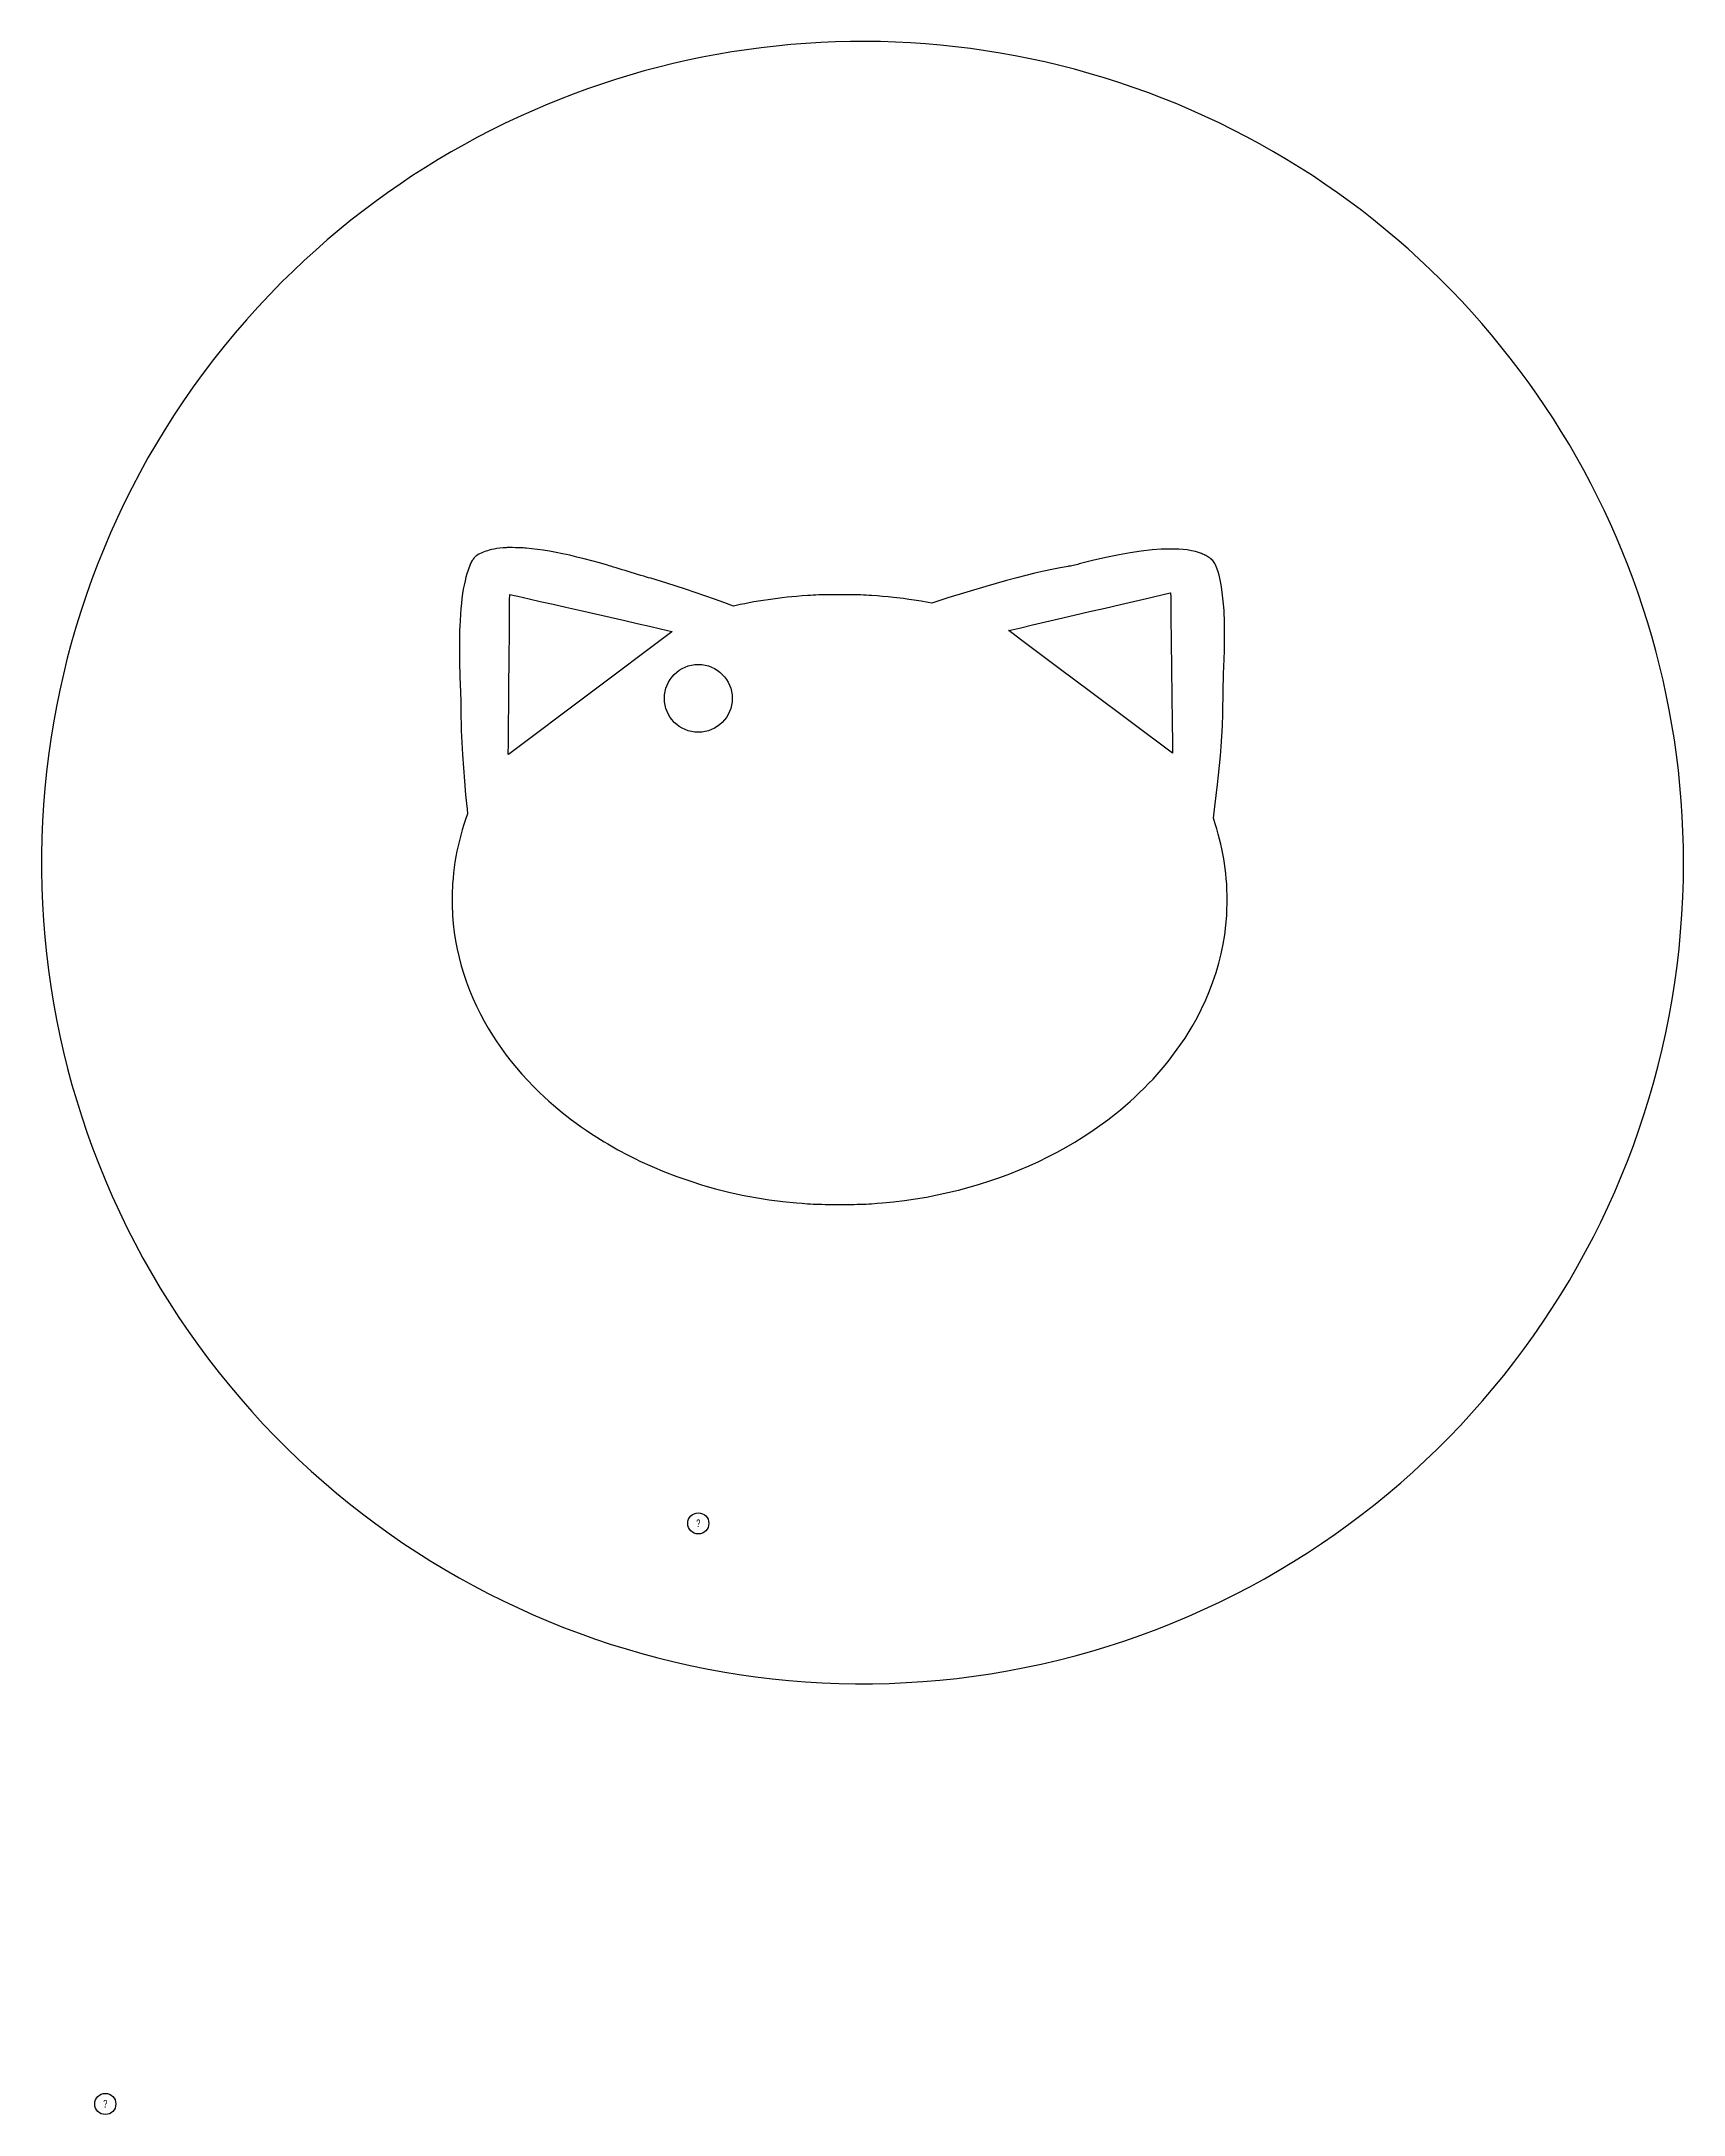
# Model space of a CAD drawing. Header units: inches. Extents: x -12 to 18, y -10.9 to 27.
import ezdxf

# ---------------------------------------------------------------- set-up
doc = ezdxf.new("R2010")
doc.units = ezdxf.units.IN
doc.header["$MEASUREMENT"] = 0
for name, color, linetype in [('LAYER_1', 1, 'Continuous'), ('LAYER_2', 30, 'Continuous'), ('LAYER_3', 2, 'Continuous')]:
    doc.layers.add(name, color=color, linetype=linetype)
doc.styles.add('SLDTEXTSTYLE0', font='TXT', dxfattribs={"width": 0.75})

# ---------------------------------------------------------------- blocks, each defined once
blk = doc.blocks.new('SW_NOTE_0')
at = {"layer": 'LAYER_3', "color": 0}
blk.add_circle((0.054, 0.105), 0.193, dxfattribs=at)
at = {"layer": 'LAYER_3', "color": 0, "insert": (0.054, 0.178), "char_height": 0.138, "attachment_point": 2, "style": 'SLDTEXTSTYLE0'}
blk.add_mtext('?', dxfattribs=at)
blk = doc.blocks.new('SW_NOTE_0_1')
at = {"layer": 'LAYER_3', "color": 0}
blk.add_circle((0.054, 0.105), 0.193, dxfattribs=at)
at = {"layer": 'LAYER_3', "color": 0, "insert": (0.054, 0.178), "char_height": 0.138, "attachment_point": 2, "style": 'SLDTEXTSTYLE0'}
blk.add_mtext('?', dxfattribs=at)

msp = doc.modelspace()

# ---------------------------------------------------------------- linework, layer by layer
at = {"layer": 'LAYER_1'}
msp.add_circle((0, 15), 0.62, dxfattribs=at)
at = {"layer": 'LAYER_2'}
for start, end in [(0, 135), (135, 0)]:
    msp.add_arc((3, 12), 15, start, end, dxfattribs=at)
at = {"layer": 'LAYER_3'}
for p, q in [((-4.169, 17.443), (-4.182, 17.409)), ((-4.16, 17.462), (-4.169, 17.443)), ((-4.151, 17.481), (-4.16, 17.462)), ((-4.142, 17.499), (-4.151, 17.481)), ((-4.131, 17.517), (-4.142, 17.499)), ((-4.122, 17.531), (-4.131, 17.517)), ((-4.112, 17.545), (-4.122, 17.531)), ((-4.102, 17.559), (-4.112, 17.545)), ((-4.091, 17.572), (-4.102, 17.559)), ((-4.083, 17.58), (-4.091, 17.572)), ((-4.074, 17.589), (-4.083, 17.58)), ((-4.065, 17.597), (-4.074, 17.589)), ((-4.055, 17.604), (-4.065, 17.597)), ((-4.045, 17.611), (-4.055, 17.604)), ((-4.02, 17.626), (-4.045, 17.611)), ((-3.995, 17.64), (-4.02, 17.626)), ((-3.969, 17.654), (-3.995, 17.64)), ((-3.942, 17.666), (-3.969, 17.654)), ((-3.913, 17.677), (-3.942, 17.666)), ((-3.883, 17.688), (-3.913, 17.677)), ((-3.853, 17.698), (-3.883, 17.688)), ((-3.823, 17.706), (-3.853, 17.698)), ((-3.776, 17.718), (-3.823, 17.706)), ((-3.729, 17.727), (-3.776, 17.718)), ((-3.681, 17.735), (-3.729, 17.727)), ((-3.624, 17.742), (-3.681, 17.735)), ((-3.566, 17.748), (-3.624, 17.742)), ((-3.509, 17.753), (-3.566, 17.748)), ((-3.491, 17.754), (-3.509, 17.753)), ((-3.473, 17.755), (-3.491, 17.754)), ((-3.455, 17.755), (-3.473, 17.755)), ((-3.446, 17.755), (-3.455, 17.755)), ((-3.397, 17.754), (-3.446, 17.755)), ((-3.34, 17.752), (-3.397, 17.754)), ((-3.282, 17.751), (-3.34, 17.752)), ((-3.224, 17.749), (-3.282, 17.751)), ((-3.198, 17.747), (-3.224, 17.749)), ((-3.171, 17.746), (-3.198, 17.747)), ((-3.145, 17.744), (-3.171, 17.746)), ((-3.041, 17.734), (-3.145, 17.744)), ((-2.938, 17.722), (-3.041, 17.734)), ((-2.835, 17.707), (-2.938, 17.722)), ((-2.717, 17.687), (-2.835, 17.707)), ((-2.598, 17.665), (-2.717, 17.687)), ((-2.48, 17.642), (-2.598, 17.665)), ((-2.349, 17.613), (-2.48, 17.642)), ((-2.217, 17.582), (-2.349, 17.613)), ((-2.087, 17.55), (-2.217, 17.582)), ((-1.944, 17.512), (-2.087, 17.55)), ((-1.802, 17.473), (-1.944, 17.512)), ((-1.66, 17.432), (-1.802, 17.473)), ((-1.628, 17.423), (-1.66, 17.432)), ((-1.597, 17.414), (-1.628, 17.423)), ((6.824, 17.424), (6.798, 17.418)), ((6.85, 17.429), (6.824, 17.424)), ((6.878, 17.436), (6.85, 17.429)), ((6.905, 17.442), (6.878, 17.436)), ((6.931, 17.448), (6.905, 17.442)), ((6.956, 17.455), (6.931, 17.448)), ((7.2, 17.516), (6.956, 17.455)), ((7.446, 17.572), (7.2, 17.516)), ((7.692, 17.624), (7.446, 17.572)), ((7.892, 17.661), (7.692, 17.624)), ((8.093, 17.69), (7.892, 17.661)), ((8.295, 17.713), (8.093, 17.69)), ((8.457, 17.724), (8.295, 17.713)), ((8.62, 17.728), (8.457, 17.724)), ((8.627, 17.728), (8.62, 17.728)), ((8.782, 17.725), (8.627, 17.728)), ((8.858, 17.72), (8.782, 17.725)), ((8.934, 17.711), (8.858, 17.72)), ((9.008, 17.698), (8.934, 17.711)), ((9.082, 17.68), (9.008, 17.698)), ((9.155, 17.659), (9.082, 17.68)), ((9.174, 17.652), (9.155, 17.659)), ((9.193, 17.645), (9.174, 17.652)), ((9.212, 17.637), (9.193, 17.645)), ((9.233, 17.628), (9.212, 17.637)), ((9.253, 17.618), (9.233, 17.628)), ((9.273, 17.608), (9.253, 17.618)), ((9.292, 17.598), (9.273, 17.608)), ((9.311, 17.587), (9.292, 17.598)), ((9.33, 17.576), (9.311, 17.587)), ((9.34, 17.57), (9.33, 17.576)), ((9.349, 17.563), (9.34, 17.57)), ((9.359, 17.556), (9.349, 17.563)), ((9.368, 17.549), (9.359, 17.556)), ((9.385, 17.533), (9.368, 17.549)), ((9.4, 17.517), (9.385, 17.533)), ((9.414, 17.499), (9.4, 17.517)), ((9.427, 17.48), (9.414, 17.499)), ((9.438, 17.461), (9.427, 17.48)), ((9.448, 17.441), (9.438, 17.461)), ((9.473, 17.378), (9.448, 17.441)), ((-4.278, 17.07), (-4.293, 16.992)), ((-4.262, 17.146), (-4.278, 17.07)), ((-4.246, 17.212), (-4.262, 17.146)), ((-4.228, 17.277), (-4.246, 17.212)), ((-4.207, 17.342), (-4.228, 17.277)), ((-4.195, 17.376), (-4.207, 17.342)), ((-4.182, 17.409), (-4.195, 17.376)), ((-1.548, 17.399), (-1.597, 17.414)), ((-1.499, 17.384), (-1.548, 17.399)), ((-1.444, 17.367), (-1.499, 17.384)), ((-1.388, 17.35), (-1.444, 17.367)), ((-1.334, 17.333), (-1.388, 17.35)), ((-1.279, 17.317), (-1.334, 17.333)), ((-1.224, 17.299), (-1.279, 17.317)), ((-1.168, 17.283), (-1.224, 17.299)), ((-1.11, 17.265), (-1.168, 17.283)), ((-1.051, 17.247), (-1.11, 17.265)), ((-0.997, 17.231), (-1.051, 17.247)), ((-0.944, 17.215), (-0.997, 17.231)), ((-0.907, 17.204), (-0.944, 17.215)), ((-0.87, 17.194), (-0.907, 17.204)), ((-0.77, 17.165), (-0.87, 17.194)), ((-0.671, 17.135), (-0.77, 17.165)), ((-0.572, 17.105), (-0.671, 17.135)), ((-0.403, 17.051), (-0.572, 17.105)), ((-0.234, 16.996), (-0.403, 17.051)), ((5.252, 17.045), (4.904, 16.941)), ((5.441, 17.1), (5.252, 17.045)), ((5.63, 17.153), (5.441, 17.1)), ((5.82, 17.204), (5.63, 17.153)), ((5.983, 17.245), (5.82, 17.204)), ((6.146, 17.285), (5.983, 17.245)), ((6.31, 17.322), (6.146, 17.285)), ((6.459, 17.354), (6.31, 17.322)), ((6.609, 17.384), (6.459, 17.354)), ((6.759, 17.411), (6.609, 17.384)), ((6.772, 17.413), (6.759, 17.411)), ((6.785, 17.415), (6.772, 17.413)), ((6.798, 17.418), (6.785, 17.415)), ((9.495, 17.313), (9.473, 17.378)), ((9.514, 17.248), (9.495, 17.313)), ((9.535, 17.163), (9.514, 17.248)), ((9.552, 17.077), (9.535, 17.163)), ((9.566, 16.991), (9.552, 17.077)), ((-4.328, 16.733), (-4.337, 16.641)), ((-4.317, 16.824), (-4.328, 16.733)), ((-4.305, 16.915), (-4.317, 16.824)), ((-4.293, 16.992), (-4.305, 16.915)), ((-3.449, 16.516), (-3.447, 16.713)), ((-3.447, 16.792), (-3.446, 16.9)), ((-3.447, 16.752), (-3.447, 16.792)), ((-3.447, 16.713), (-3.447, 16.752)), ((-3.446, 16.9), (-3.36, 16.88)), ((-3.36, 16.88), (-3.327, 16.872)), ((-3.327, 16.872), (-3.294, 16.865)), ((-3.294, 16.865), (-3.091, 16.819)), ((-3.091, 16.819), (-2.888, 16.772)), ((-2.888, 16.772), (-2.654, 16.719)), ((-2.654, 16.719), (-2.419, 16.665)), ((-2.419, 16.665), (-2.148, 16.604)), ((-0.057, 16.937), (-0.234, 16.996)), ((0.12, 16.876), (-0.057, 16.937)), ((0.295, 16.814), (0.12, 16.876)), ((0.469, 16.751), (0.295, 16.814)), ((0.643, 16.686), (0.469, 16.751)), ((0.764, 16.712), (0.643, 16.686)), ((0.848, 16.729), (0.764, 16.712)), ((0.932, 16.745), (0.848, 16.729)), ((1.016, 16.761), (0.932, 16.745)), ((1.102, 16.776), (1.016, 16.761)), ((1.188, 16.789), (1.102, 16.776)), ((1.274, 16.802), (1.188, 16.789)), ((1.361, 16.815), (1.274, 16.802)), ((1.448, 16.826), (1.361, 16.815)), ((1.535, 16.837), (1.448, 16.826)), ((1.622, 16.846), (1.535, 16.837)), ((1.71, 16.855), (1.622, 16.846)), ((1.797, 16.863), (1.71, 16.855)), ((1.898, 16.872), (1.797, 16.863)), ((1.998, 16.879), (1.898, 16.872)), ((2.049, 16.882), (1.998, 16.879)), ((2.099, 16.885), (2.049, 16.882)), ((2.149, 16.887), (2.099, 16.885)), ((2.205, 16.889), (2.149, 16.887)), ((2.26, 16.89), (2.205, 16.889)), ((2.316, 16.891), (2.26, 16.89)), ((2.449, 16.892), (2.316, 16.891)), ((2.583, 16.892), (2.449, 16.892)), ((2.716, 16.892), (2.583, 16.892)), ((2.849, 16.891), (2.716, 16.892)), ((2.905, 16.89), (2.849, 16.891)), ((2.961, 16.889), (2.905, 16.89)), ((3.016, 16.887), (2.961, 16.889)), ((3.066, 16.885), (3.016, 16.887)), ((3.117, 16.882), (3.066, 16.885)), ((3.167, 16.879), (3.117, 16.882)), ((3.268, 16.872), (3.167, 16.879)), ((3.368, 16.863), (3.268, 16.872)), ((3.468, 16.854), (3.368, 16.863)), ((3.567, 16.844), (3.468, 16.854)), ((3.628, 16.837), (3.567, 16.844)), ((3.688, 16.83), (3.628, 16.837)), ((3.748, 16.822), (3.688, 16.83)), ((3.847, 16.809), (3.748, 16.822)), ((3.945, 16.794), (3.847, 16.809)), ((4.071, 16.774), (3.945, 16.794)), ((4.197, 16.753), (4.071, 16.774)), ((4.264, 16.741), (4.197, 16.753)), ((4.558, 16.834), (4.264, 16.741)), ((4.904, 16.941), (4.558, 16.834)), ((7.431, 16.649), (7.713, 16.715)), ((7.713, 16.715), (7.952, 16.77)), ((7.952, 16.77), (8.19, 16.825)), ((8.19, 16.825), (8.623, 16.925)), ((8.623, 16.925), (8.624, 16.925)), ((8.624, 16.925), (8.625, 16.925)), ((8.625, 16.925), (8.627, 16.926)), ((8.627, 16.926), (8.627, 16.926)), ((8.627, 16.926), (8.627, 16.926)), ((8.627, 16.926), (8.628, 16.926)), ((8.627, 16.926), (8.627, 16.926)), ((8.628, 16.926), (8.628, 16.925)), ((8.628, 16.925), (8.628, 16.925)), ((8.628, 16.925), (8.628, 16.925)), ((8.628, 16.925), (8.628, 16.925)), ((8.628, 16.925), (8.628, 16.925)), ((8.628, 16.925), (8.629, 16.924)), ((8.629, 16.924), (8.629, 16.924)), ((8.629, 16.924), (8.629, 16.91)), ((8.629, 16.91), (8.63, 16.896)), ((8.63, 16.896), (8.631, 16.885)), ((8.631, 16.885), (8.631, 16.874)), ((8.631, 16.874), (8.631, 16.863)), ((8.631, 16.863), (8.631, 16.844)), ((8.631, 16.844), (8.631, 16.824)), ((8.631, 16.824), (8.632, 16.786)), ((8.632, 16.786), (8.632, 16.749)), ((8.632, 16.749), (8.634, 16.558)), ((9.58, 16.883), (9.566, 16.991)), ((9.592, 16.776), (9.58, 16.883)), ((9.602, 16.668), (9.592, 16.776)), ((9.607, 16.599), (9.602, 16.668)), ((-4.358, 16.316), (-4.361, 16.249)), ((-4.353, 16.425), (-4.358, 16.316)), ((-4.345, 16.533), (-4.353, 16.425)), ((-4.337, 16.641), (-4.345, 16.533)), ((-3.452, 16.088), (-3.45, 16.319)), ((-3.45, 16.319), (-3.449, 16.516)), ((-2.148, 16.604), (-1.878, 16.542)), ((-1.878, 16.542), (-1.61, 16.481)), ((-1.61, 16.481), (-1.343, 16.42)), ((-1.343, 16.42), (-1.118, 16.369)), ((-1.118, 16.369), (-0.893, 16.317)), ((-0.893, 16.317), (-0.688, 16.27)), ((5.674, 16.241), (5.89, 16.291)), ((5.89, 16.291), (6.106, 16.342)), ((6.106, 16.342), (6.344, 16.397)), ((6.344, 16.397), (6.583, 16.453)), ((6.583, 16.453), (6.865, 16.518)), ((6.865, 16.518), (7.148, 16.584)), ((7.148, 16.584), (7.431, 16.649)), ((8.634, 16.558), (8.636, 16.368)), ((8.636, 16.368), (8.639, 16.146)), ((9.61, 16.529), (9.607, 16.599)), ((9.612, 16.459), (9.61, 16.529)), ((9.615, 16.302), (9.612, 16.459)), ((9.615, 16.145), (9.615, 16.302)), ((-4.361, 16.249), (-4.363, 16.183)), ((-4.363, 16.183), (-4.363, 16.116)), ((-4.363, 16.116), (-4.363, 15.95)), ((-4.363, 15.95), (-4.362, 15.784)), ((-3.455, 15.858), (-3.452, 16.088)), ((-0.486, 16.215), (-1.976, 15.096)), ((-0.688, 16.27), (-0.484, 16.223)), ((-0.485, 16.216), (-0.486, 16.215)), ((-0.484, 16.217), (-0.485, 16.216)), ((-0.485, 16.216), (-0.485, 16.216)), ((-0.484, 16.223), (-0.484, 16.223)), ((-0.484, 16.223), (-0.484, 16.223)), ((-0.484, 16.223), (-0.484, 16.223)), ((-0.484, 16.223), (-0.483, 16.223)), ((-0.483, 16.219), (-0.484, 16.218)), ((-0.484, 16.218), (-0.484, 16.217)), ((-0.483, 16.223), (-0.483, 16.222)), ((-0.483, 16.222), (-0.483, 16.222)), ((-0.483, 16.222), (-0.483, 16.222)), ((-0.483, 16.222), (-0.483, 16.222)), ((-0.483, 16.222), (-0.483, 16.222)), ((-0.483, 16.222), (-0.483, 16.221)), ((-0.483, 16.221), (-0.483, 16.22)), ((-0.483, 16.22), (-0.483, 16.22)), ((-0.483, 16.22), (-0.483, 16.219)), ((5.67, 16.238), (5.67, 16.239)), ((5.67, 16.239), (5.67, 16.239)), ((5.67, 16.239), (5.671, 16.239)), ((5.67, 16.237), (5.67, 16.238)), ((5.67, 16.238), (5.67, 16.238)), ((5.67, 16.238), (5.67, 16.238)), ((5.67, 16.238), (5.67, 16.238)), ((5.671, 16.237), (5.67, 16.237)), ((5.67, 16.237), (5.67, 16.237)), ((5.671, 16.239), (5.671, 16.24)), ((5.671, 16.24), (5.672, 16.24)), ((5.671, 16.239), (5.671, 16.239)), ((5.889, 16.073), (5.671, 16.237)), ((5.671, 16.237), (5.671, 16.237)), ((5.672, 16.24), (5.673, 16.241)), ((5.672, 16.24), (5.672, 16.24)), ((5.673, 16.241), (5.673, 16.241)), ((5.673, 16.241), (5.674, 16.241)), ((6.108, 15.909), (5.889, 16.073)), ((6.349, 15.728), (6.108, 15.909)), ((8.639, 16.146), (8.642, 15.923)), ((8.642, 15.923), (8.645, 15.669)), ((9.612, 15.83), (9.615, 15.988)), ((9.615, 15.988), (9.615, 16.145)), ((-4.362, 15.784), (-4.36, 15.615)), ((-4.36, 15.615), (-4.357, 15.446)), ((-3.46, 15.332), (-3.457, 15.595)), ((-3.457, 15.595), (-3.455, 15.858)), ((6.59, 15.547), (6.349, 15.728)), ((6.877, 15.333), (6.59, 15.547)), ((8.645, 15.669), (8.648, 15.415)), ((9.597, 15.481), (9.599, 15.551)), ((9.599, 15.551), (9.6, 15.571)), ((9.6, 15.571), (9.601, 15.591)), ((9.601, 15.591), (9.602, 15.611)), ((9.602, 15.611), (9.607, 15.684)), ((9.607, 15.684), (9.61, 15.757)), ((9.61, 15.757), (9.612, 15.83)), ((-4.357, 15.446), (-4.355, 15.366)), ((-4.355, 15.366), (-4.352, 15.286)), ((-4.352, 15.286), (-4.349, 15.206)), ((-4.349, 15.206), (-4.346, 15.161)), ((-4.346, 15.161), (-4.345, 15.117)), ((-3.462, 15.073), (-3.46, 15.332)), ((7.164, 15.118), (6.877, 15.333)), ((8.648, 15.415), (8.651, 15.163)), ((8.651, 15.163), (8.654, 14.911)), ((9.589, 15.067), (9.59, 15.156)), ((9.59, 15.156), (9.592, 15.245)), ((9.592, 15.245), (9.593, 15.328)), ((9.593, 15.328), (9.595, 15.411)), ((9.595, 15.411), (9.597, 15.481)), ((-4.345, 15.117), (-4.343, 15.061)), ((-4.343, 15.061), (-4.341, 15.006)), ((-4.341, 15.006), (-4.34, 14.948)), ((-4.34, 14.948), (-4.339, 14.89)), ((-4.339, 14.89), (-4.339, 14.84)), ((-4.339, 14.84), (-4.338, 14.79)), ((-4.338, 14.79), (-4.338, 14.665)), ((-3.466, 14.595), (-3.464, 14.813)), ((-1.976, 15.096), (-3.465, 13.977)), ((-3.464, 14.813), (-3.462, 15.073)), ((8.661, 14.001), (7.164, 15.118)), ((8.654, 14.911), (8.657, 14.694)), ((9.583, 14.716), (9.585, 14.802)), ((9.585, 14.802), (9.586, 14.887)), ((9.586, 14.887), (9.588, 14.977)), ((9.588, 14.977), (9.589, 15.067)), ((-4.338, 14.665), (-4.335, 14.54)), ((-4.335, 14.54), (-4.331, 14.416)), ((-4.331, 14.416), (-4.321, 14.196)), ((-3.468, 14.376), (-3.466, 14.595)), ((8.657, 14.694), (8.659, 14.477)), ((8.659, 14.477), (8.661, 14.287)), ((9.564, 14.309), (9.576, 14.498)), ((9.576, 14.498), (9.577, 14.522)), ((9.577, 14.522), (9.578, 14.546)), ((9.578, 14.546), (9.579, 14.571)), ((9.579, 14.571), (9.581, 14.643)), ((9.581, 14.643), (9.583, 14.716)), ((-4.321, 14.196), (-4.308, 13.975)), ((-3.471, 13.98), (-3.469, 14.178)), ((-3.469, 14.178), (-3.468, 14.376)), ((8.661, 14.287), (8.663, 14.097)), ((8.663, 14.055), (8.661, 14.001)), ((8.663, 14.097), (8.663, 14.083)), ((8.663, 14.083), (8.663, 14.069)), ((8.663, 14.069), (8.663, 14.055)), ((9.538, 13.948), (9.551, 14.12)), ((9.551, 14.12), (9.564, 14.309)), ((-4.308, 13.975), (-4.292, 13.733)), ((-4.292, 13.733), (-4.273, 13.49)), ((-3.471, 13.979), (-3.471, 13.98)), ((-3.471, 13.978), (-3.471, 13.979)), ((-3.471, 13.979), (-3.471, 13.979)), ((-3.471, 13.979), (-3.471, 13.979)), ((-3.47, 13.978), (-3.471, 13.978)), ((-3.471, 13.978), (-3.471, 13.978)), ((-3.47, 13.977), (-3.47, 13.978)), ((-3.47, 13.978), (-3.47, 13.978)), ((-3.469, 13.977), (-3.47, 13.977)), ((-3.47, 13.977), (-3.47, 13.977)), ((-3.469, 13.976), (-3.469, 13.977)), ((-3.468, 13.976), (-3.469, 13.976)), ((-3.467, 13.976), (-3.468, 13.976)), ((-3.468, 13.976), (-3.468, 13.976)), ((-3.466, 13.976), (-3.467, 13.976)), ((-3.467, 13.976), (-3.467, 13.976)), ((-3.465, 13.977), (-3.466, 13.977)), ((-3.466, 13.977), (-3.466, 13.976)), ((9.505, 13.599), (9.522, 13.775)), ((9.522, 13.775), (9.538, 13.948)), ((-4.273, 13.49), (-4.25, 13.235)), ((9.462, 13.224), (9.486, 13.424)), ((9.486, 13.424), (9.505, 13.599)), ((-4.215, 12.892), (-4.251, 12.79)), ((-4.25, 13.235), (-4.224, 12.979)), ((-4.224, 12.979), (-4.215, 12.892)), ((9.41, 12.812), (9.437, 13.024)), ((9.437, 13.024), (9.462, 13.224)), ((-4.34, 12.499), (-4.365, 12.402)), ((-4.312, 12.597), (-4.34, 12.499)), ((-4.282, 12.694), (-4.312, 12.597)), ((-4.251, 12.79), (-4.282, 12.694)), ((9.444, 12.706), (9.41, 12.812)), ((9.472, 12.614), (9.444, 12.706)), ((9.499, 12.521), (9.472, 12.614)), ((9.524, 12.427), (9.499, 12.521)), ((-4.409, 12.207), (-4.428, 12.109)), ((-4.388, 12.305), (-4.409, 12.207)), ((-4.365, 12.402), (-4.388, 12.305)), ((9.546, 12.338), (9.524, 12.427)), ((9.566, 12.249), (9.546, 12.338)), ((9.585, 12.159), (9.566, 12.249)), ((9.601, 12.07), (9.585, 12.159)), ((-4.471, 11.813), (-4.481, 11.713)), ((-4.459, 11.912), (-4.471, 11.813)), ((-4.445, 12.011), (-4.459, 11.912)), ((-4.428, 12.109), (-4.445, 12.011)), ((9.615, 11.981), (9.601, 12.07)), ((9.627, 11.891), (9.615, 11.981)), ((9.638, 11.799), (9.627, 11.891)), ((9.647, 11.706), (9.638, 11.799)), ((-4.494, 11.495), (-4.495, 11.409)), ((-4.495, 11.409), (-4.495, 11.324)), ((-4.493, 11.534), (-4.494, 11.495)), ((-4.491, 11.574), (-4.493, 11.534)), ((-4.489, 11.613), (-4.491, 11.574)), ((-4.481, 11.713), (-4.489, 11.613)), ((9.654, 11.613), (9.647, 11.706)), ((9.657, 11.574), (9.654, 11.613)), ((9.658, 11.534), (9.657, 11.574)), ((9.659, 11.495), (9.658, 11.534)), ((9.66, 11.409), (9.659, 11.495)), ((9.661, 11.324), (9.66, 11.409)), ((-4.495, 11.324), (-4.495, 11.239)), ((-4.495, 11.239), (-4.494, 11.153)), ((-4.494, 11.153), (-4.493, 11.114)), ((-4.493, 11.114), (-4.491, 11.074)), ((-4.491, 11.074), (-4.489, 11.034)), ((-4.489, 11.034), (-4.476, 10.879)), ((9.639, 10.858), (9.654, 11.034)), ((9.654, 11.034), (9.657, 11.074)), ((9.657, 11.074), (9.658, 11.114)), ((9.658, 11.114), (9.659, 11.153)), ((9.659, 11.153), (9.66, 11.239)), ((9.66, 11.239), (9.661, 11.324)), ((-4.476, 10.879), (-4.457, 10.723)), ((-4.457, 10.723), (-4.434, 10.569)), ((9.588, 10.509), (9.617, 10.683)), ((9.617, 10.683), (9.639, 10.858)), ((-4.434, 10.569), (-4.405, 10.416)), ((-4.405, 10.416), (-4.37, 10.265)), ((-4.37, 10.265), (-4.331, 10.115)), ((9.509, 10.163), (9.552, 10.336)), ((9.552, 10.336), (9.588, 10.509)), ((-4.331, 10.115), (-4.286, 9.965)), ((-4.286, 9.965), (-4.236, 9.817)), ((9.403, 9.824), (9.46, 9.993)), ((9.46, 9.993), (9.509, 10.163)), ((-4.236, 9.817), (-4.18, 9.67)), ((-4.18, 9.67), (-4.118, 9.522)), ((-4.118, 9.522), (-4.052, 9.376)), ((9.194, 9.326), (9.271, 9.491)), ((9.271, 9.491), (9.341, 9.657)), ((9.341, 9.657), (9.403, 9.824)), ((-4.052, 9.376), (-3.98, 9.232)), ((-3.98, 9.232), (-3.911, 9.102)), ((-3.911, 9.102), (-3.838, 8.974)), ((9.023, 9.006), (9.112, 9.165)), ((9.112, 9.165), (9.194, 9.326)), ((-3.838, 8.974), (-3.761, 8.847)), ((-3.761, 8.847), (-3.681, 8.724)), ((-3.681, 8.724), (-3.597, 8.602)), ((8.751, 8.589), (8.892, 8.795)), ((8.892, 8.795), (9.023, 9.006)), ((-3.597, 8.602), (-3.509, 8.483)), ((-3.509, 8.483), (-3.417, 8.365)), ((-3.417, 8.365), (-3.321, 8.248)), ((8.531, 8.302), (8.601, 8.389)), ((8.601, 8.389), (8.751, 8.589)), ((-3.321, 8.248), (-3.222, 8.135)), ((-3.222, 8.135), (-3.116, 8.02)), ((-3.116, 8.02), (-3.008, 7.907)), ((8.147, 7.88), (8.228, 7.963)), ((8.228, 7.963), (8.308, 8.047)), ((8.308, 8.047), (8.385, 8.132)), ((8.385, 8.132), (8.459, 8.216)), ((8.459, 8.216), (8.531, 8.302)), ((-3.008, 7.907), (-2.896, 7.797)), ((-2.896, 7.797), (-2.815, 7.721)), ((-2.815, 7.721), (-2.732, 7.645)), ((-2.732, 7.645), (-2.648, 7.571)), ((7.803, 7.562), (7.891, 7.639)), ((7.891, 7.639), (7.978, 7.718)), ((7.978, 7.718), (8.063, 7.798)), ((8.063, 7.798), (8.147, 7.88)), ((-2.648, 7.571), (-2.567, 7.501)), ((-2.567, 7.501), (-2.485, 7.433)), ((-2.485, 7.433), (-2.402, 7.367)), ((-2.402, 7.367), (-2.316, 7.302)), ((-2.316, 7.302), (-2.23, 7.238)), ((-2.23, 7.238), (-2.142, 7.175)), ((7.335, 7.195), (7.481, 7.302)), ((7.481, 7.302), (7.623, 7.412)), ((7.623, 7.412), (7.714, 7.486)), ((7.714, 7.486), (7.803, 7.562)), ((-2.142, 7.175), (-2.047, 7.11)), ((-2.047, 7.11), (-1.95, 7.046)), ((-1.95, 7.046), (-1.853, 6.983)), ((-1.853, 6.983), (-1.787, 6.941)), ((-1.787, 6.941), (-1.721, 6.9)), ((-1.721, 6.9), (-1.654, 6.86)), ((-1.654, 6.86), (-1.593, 6.824)), ((-1.593, 6.824), (-1.532, 6.789)), ((6.718, 6.802), (6.877, 6.895)), ((6.877, 6.895), (7.033, 6.991)), ((7.033, 6.991), (7.187, 7.092)), ((7.187, 7.092), (7.335, 7.195)), ((-1.532, 6.789), (-1.47, 6.754)), ((-1.47, 6.754), (-1.407, 6.72)), ((-1.407, 6.72), (-1.344, 6.687)), ((-1.344, 6.687), (-1.281, 6.654)), ((-1.281, 6.654), (-1.21, 6.619)), ((-1.21, 6.619), (-1.138, 6.584)), ((-1.138, 6.584), (-1.066, 6.549)), ((-1.066, 6.549), (-0.844, 6.448)), ((-0.844, 6.448), (-0.619, 6.353)), ((5.869, 6.387), (6.045, 6.463)), ((6.045, 6.463), (6.219, 6.543)), ((6.219, 6.543), (6.388, 6.625)), ((6.388, 6.625), (6.554, 6.711)), ((6.554, 6.711), (6.718, 6.802)), ((-0.619, 6.353), (-0.39, 6.265)), ((-0.39, 6.265), (-0.157, 6.184)), ((-0.157, 6.184), (0.078, 6.11)), ((0.078, 6.11), (0.316, 6.042)), ((4.755, 6.018), (4.947, 6.069)), ((4.947, 6.069), (5.139, 6.125)), ((5.139, 6.125), (5.324, 6.184)), ((5.324, 6.184), (5.508, 6.248)), ((5.508, 6.248), (5.691, 6.316)), ((5.691, 6.316), (5.869, 6.387)), ((0.316, 6.042), (0.557, 5.982)), ((0.557, 5.982), (0.801, 5.928)), ((0.801, 5.928), (1.046, 5.882)), ((1.046, 5.882), (1.296, 5.842)), ((1.296, 5.842), (1.546, 5.81)), ((1.546, 5.81), (1.797, 5.785)), ((1.797, 5.785), (1.898, 5.776)), ((1.898, 5.776), (1.998, 5.769)), ((1.998, 5.769), (2.049, 5.766)), ((2.049, 5.766), (2.099, 5.763)), ((2.099, 5.763), (2.149, 5.761)), ((2.149, 5.761), (2.205, 5.759)), ((2.205, 5.759), (2.26, 5.758)), ((2.26, 5.758), (2.316, 5.757)), ((2.316, 5.757), (2.449, 5.756)), ((2.449, 5.756), (2.583, 5.756)), ((2.583, 5.756), (2.716, 5.756)), ((2.716, 5.756), (2.849, 5.757)), ((2.849, 5.757), (2.905, 5.758)), ((2.905, 5.758), (2.961, 5.759)), ((2.961, 5.759), (3.016, 5.761)), ((3.016, 5.761), (3.066, 5.763)), ((3.066, 5.763), (3.117, 5.766)), ((3.117, 5.766), (3.167, 5.769)), ((3.167, 5.769), (3.268, 5.776)), ((3.268, 5.776), (3.368, 5.785)), ((3.368, 5.785), (3.569, 5.804)), ((3.569, 5.804), (3.769, 5.828)), ((3.769, 5.828), (3.968, 5.857)), ((3.968, 5.857), (4.167, 5.891)), ((4.167, 5.891), (4.365, 5.929)), ((4.365, 5.929), (4.561, 5.971)), ((4.561, 5.971), (4.755, 6.018))]:
    msp.add_line(p, q, dxfattribs=at)
msp.add_circle((0, 15), 0.62, dxfattribs=at)
msp.add_circle((0, 15), 0.62, dxfattribs=at)
for start, end in [(0, 135), (135, 0)]:
    msp.add_arc((3, 12), 15, start, end, dxfattribs=at)

# ---------------------------------------------------------------- block references
for name, p in [('SW_NOTE_0', (-0.054, -0.176)), ('SW_NOTE_0_1', (-10.888, -10.781))]:
    msp.add_blockref(name, p, dxfattribs=at)

doc.saveas('drawing.dxf')
